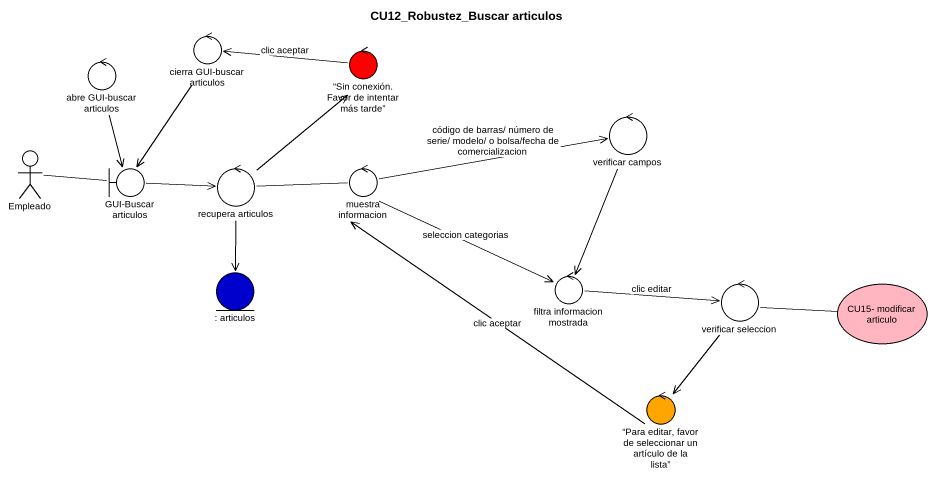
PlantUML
@startuml
title CU12_Robustez_Buscar articulos
control "cierra GUI-buscar articulos" as cierra_GUI_buscar_articulos
control "abre GUI-buscar articulos" as abre_GUI_buscar_articulos
control "“Sin conexión. Favor de intentar más tarde”" as Sin_conexión_Favor_de #FF0000
control "verificar campos" as verificar_campos
actor Empleado
boundary "GUI-Buscar articulos" as GUI_Buscar_articulos
control "recupera articulos" as recupera_articulos
control "muestra informacion" as muestra_informacion
entity ": articulos" as articulos #0000CD
control "filtra informacion mostrada" as filtra_informacion_mostrada
control "verificar seleccion" as verificar_seleccion
usecase "CU15- modificar articulo" as CU15_modificar_articulo #FFB6C1
control "“Para editar, favor de seleccionar un artículo de la lista”" as Para_editar_favor_de #FFA500
cierra_GUI_buscar_articulos --> GUI_Buscar_articulos
abre_GUI_buscar_articulos --> GUI_Buscar_articulos
Sin_conexión_Favor_de -left-> cierra_GUI_buscar_articulos : clic aceptar
verificar_campos --> filtra_informacion_mostrada
Empleado -right- GUI_Buscar_articulos
GUI_Buscar_articulos -right-> recupera_articulos
recupera_articulos -up-> Sin_conexión_Favor_de
recupera_articulos -right- muestra_informacion
muestra_informacion -right-> verificar_campos : código de barras/ número de serie/ modelo/ o bolsa/fecha de comercializacion
muestra_informacion -right-> filtra_informacion_mostrada : seleccion categorias
articulos <-up- recupera_articulos
filtra_informacion_mostrada -right-> verificar_seleccion : clic editar
verificar_seleccion -right- CU15_modificar_articulo
verificar_seleccion --> Para_editar_favor_de
Para_editar_favor_de -up-> muestra_informacion : clic aceptar
@enduml
